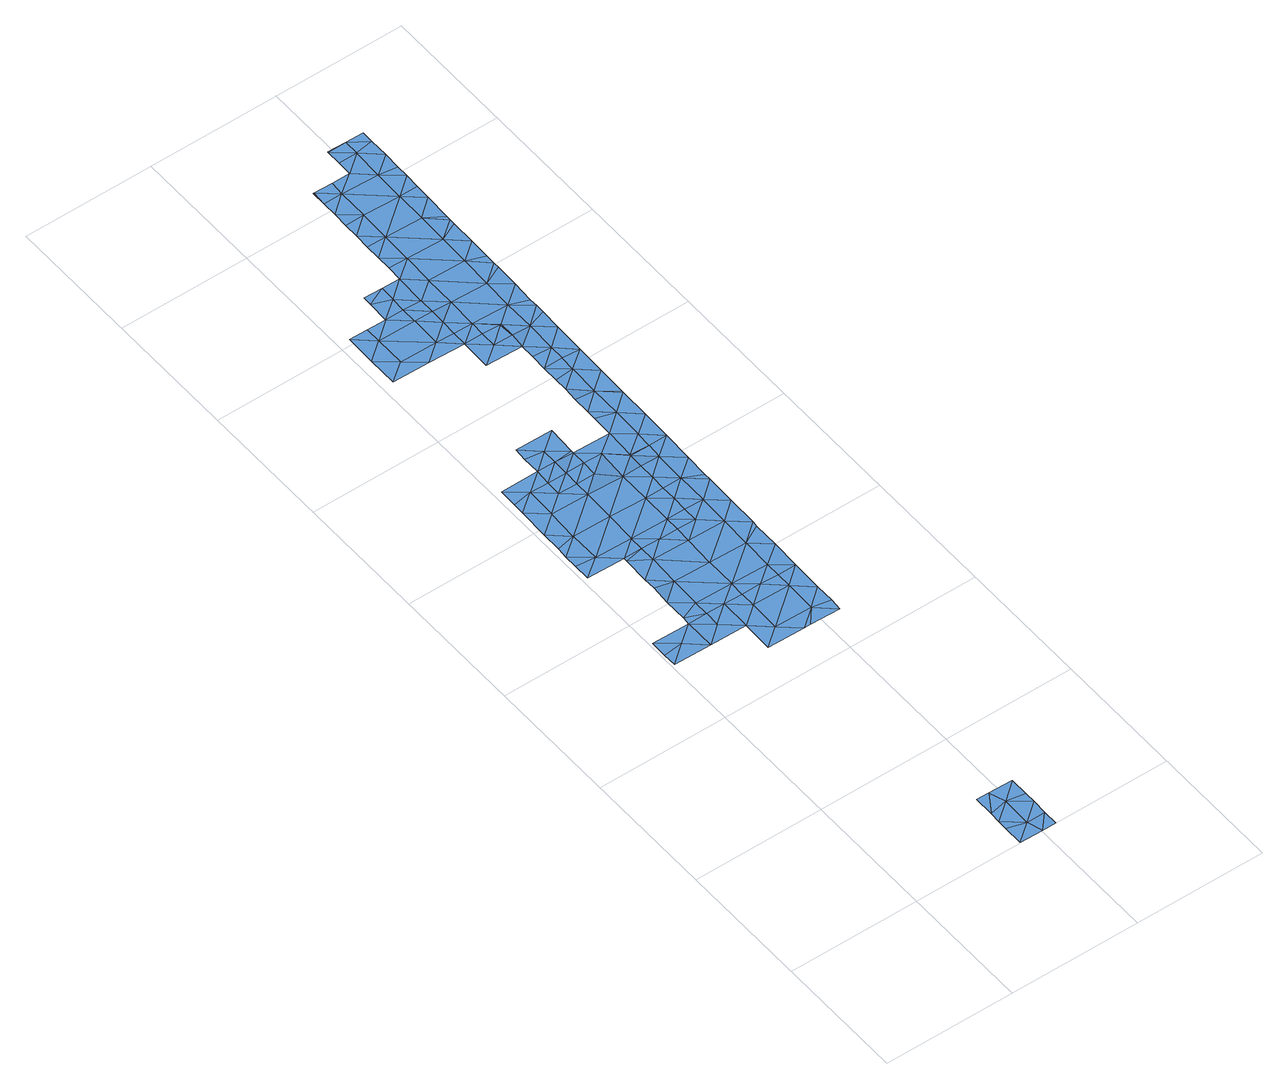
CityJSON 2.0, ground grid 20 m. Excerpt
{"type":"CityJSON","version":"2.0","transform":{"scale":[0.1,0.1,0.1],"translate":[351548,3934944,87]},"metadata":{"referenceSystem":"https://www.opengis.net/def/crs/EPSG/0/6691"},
"CityObjects":{
"waterbody1":{"type":"WaterBody","attributes":{"name":"3","class":"1140","function":"1","WaterBodyRiverFloodingRiskAttribute.description":"2","WaterBodyRiverFloodingRiskAttribute.rankOrg":"1","WaterBodyRiverFloodingRiskAttribute.adminType":"2","WaterBodyRiverFloodingRiskAttribute.scale":"L2"},"geometry":[{"type":"MultiSurface","lod":"1","boundaries":[[[0,1,2]],[[3,4,1]],[[3,1,0]],[[5,6,7]],[[8,9,6]],[[10,7,11]],[[10,5,7]],[[11,3,0]],[[9,12,7]],[[3,7,12]],[[11,7,3]],[[3,13,4]],[[13,3,12]],[[9,7,6]]]}]},
"waterbody2":{"type":"WaterBody","attributes":{"name":"3","class":"1140","function":"1","WaterBodyRiverFloodingRiskAttribute.description":"2","WaterBodyRiverFloodingRiskAttribute.rankOrg":"1","WaterBodyRiverFloodingRiskAttribute.adminType":"2","WaterBodyRiverFloodingRiskAttribute.scale":"L2"},"geometry":[{"type":"MultiSurface","lod":"1","boundaries":[[[14,15,16]],[[14,17,15]],[[18,15,17]],[[19,20,17]],[[21,20,22]],[[17,20,18]],[[23,21,22]],[[19,17,14]],[[16,24,14]],[[24,16,25]],[[20,19,22]],[[26,27,28]],[[19,27,26]],[[26,22,19]],[[28,29,26]],[[30,29,28]],[[31,25,16]],[[29,30,32]],[[16,15,31]],[[33,29,32]],[[29,33,34]],[[35,34,36]],[[22,26,35]],[[26,29,35]],[[35,23,22]],[[37,23,35]],[[36,37,35]],[[35,29,34]]]}]},
"waterbody3":{"type":"WaterBody","attributes":{"name":"3","class":"1140","function":"1","WaterBodyRiverFloodingRiskAttribute.description":"2","WaterBodyRiverFloodingRiskAttribute.rankOrg":"2","WaterBodyRiverFloodingRiskAttribute.adminType":"2","WaterBodyRiverFloodingRiskAttribute.scale":"L2"},"geometry":[{"type":"MultiSurface","lod":"1","boundaries":[[[38,39,40]],[[41,42,38]],[[42,43,38]],[[44,43,42]],[[45,40,46]],[[40,45,38]],[[43,39,38]],[[41,38,45]]]}]},
"waterbody4":{"type":"WaterBody","attributes":{"name":"3","class":"1140","function":"1","WaterBodyRiverFloodingRiskAttribute.description":"2","WaterBodyRiverFloodingRiskAttribute.rankOrg":"2","WaterBodyRiverFloodingRiskAttribute.adminType":"2","WaterBodyRiverFloodingRiskAttribute.scale":"L2"},"geometry":[{"type":"MultiSurface","lod":"1","boundaries":[[[47,48,49]],[[48,50,51]],[[50,52,51]],[[53,52,50]],[[53,54,52]],[[50,55,56]],[[56,57,50]],[[58,59,60]],[[61,62,63]],[[62,61,60]],[[61,64,60]],[[65,64,61]],[[50,48,55]],[[66,67,68]],[[69,66,68]],[[69,51,66]],[[51,69,70]],[[70,69,71]],[[71,69,23]],[[21,23,69]],[[18,20,68]],[[72,15,18]],[[72,18,68]],[[73,70,74]],[[70,73,49]],[[75,76,77]],[[76,75,61]],[[65,61,75]],[[76,61,63]],[[60,59,62]],[[78,60,64]],[[79,66,80]],[[52,80,66]],[[52,81,80]],[[81,54,82]],[[54,81,52]],[[57,53,50]],[[49,48,70]],[[69,20,21]],[[74,70,71]],[[51,70,48]],[[51,52,66]],[[20,69,68]],[[66,79,67]],[[72,68,67]],[[83,48,47]],[[55,48,83]],[[78,84,60]],[[84,83,60]],[[83,84,85]],[[58,60,83]],[[37,71,23]],[[37,36,71]],[[71,36,74]],[[85,55,83]],[[47,58,83]]]}]},
"waterbody5":{"type":"WaterBody","attributes":{"name":"3","class":"1140","function":"1","WaterBodyRiverFloodingRiskAttribute.description":"2","WaterBodyRiverFloodingRiskAttribute.rankOrg":"1","WaterBodyRiverFloodingRiskAttribute.adminType":"2","WaterBodyRiverFloodingRiskAttribute.scale":"L2"},"geometry":[{"type":"MultiSurface","lod":"1","boundaries":[[[44,86,87]],[[86,88,89]],[[88,86,90]],[[42,90,86]],[[90,42,41]],[[89,87,86]],[[42,86,44]]]}]},
"waterbody6":{"type":"WaterBody","attributes":{"name":"3","class":"1140","function":"1","WaterBodyRiverFloodingRiskAttribute.description":"2","WaterBodyRiverFloodingRiskAttribute.rankOrg":"1","WaterBodyRiverFloodingRiskAttribute.adminType":"2","WaterBodyRiverFloodingRiskAttribute.scale":"L2"},"geometry":[{"type":"MultiSurface","lod":"1","boundaries":[[[91,92,44]],[[43,44,92]],[[93,94,95]],[[54,53,96]],[[97,98,82]],[[99,98,97]],[[100,101,102]],[[100,97,101]],[[103,104,105]],[[104,103,106]],[[107,94,105]],[[107,108,94]],[[108,109,94]],[[110,111,106]],[[76,63,112]],[[77,76,112]],[[113,64,114]],[[95,94,109]],[[65,114,64]],[[115,103,93]],[[103,115,116]],[[110,117,112]],[[118,117,110]],[[116,118,110]],[[103,116,110]],[[93,103,94]],[[103,105,94]],[[65,75,114]],[[119,114,75]],[[43,92,39]],[[120,121,122]],[[120,92,121]],[[121,92,123]],[[123,92,91]],[[119,75,77]],[[119,77,117]],[[41,119,117]],[[45,119,41]],[[119,45,46]],[[40,39,124]],[[124,39,120]],[[124,120,101]],[[124,101,125]],[[125,101,97]],[[114,125,113]],[[103,110,106]],[[111,110,112]],[[111,112,63]],[[117,77,112]],[[119,46,114]],[[46,124,114]],[[46,40,124]],[[39,92,120]],[[120,122,101]],[[124,125,114]],[[97,96,125]],[[122,102,101]],[[99,97,100]],[[82,96,97]],[[54,96,82]],[[125,96,113]],[[78,64,113]],[[113,84,78]],[[84,113,126]],[[96,126,113]],[[126,96,53]],[[85,84,126]],[[55,85,126]],[[56,55,126]],[[126,57,56]],[[126,53,57]]]}]},
"waterbody7":{"type":"WaterBody","attributes":{"name":"3","class":"1140","function":"1","WaterBodyRiverFloodingRiskAttribute.description":"2","WaterBodyRiverFloodingRiskAttribute.rankOrg":"1","WaterBodyRiverFloodingRiskAttribute.adminType":"2","WaterBodyRiverFloodingRiskAttribute.scale":"L2"},"geometry":[{"type":"MultiSurface","lod":"1","boundaries":[[[127,128,129]],[[130,127,129]],[[131,132,128]],[[133,134,135]],[[135,134,136]],[[137,138,139]],[[137,140,138]],[[141,142,132]],[[130,129,134]],[[136,134,139]],[[138,136,139]],[[129,132,134]],[[132,129,128]],[[132,131,141]],[[132,139,134]],[[139,132,142]],[[139,142,137]],[[133,130,134]]]}]},
"waterbody8":{"type":"WaterBody","attributes":{"name":"3","class":"1140","function":"1","WaterBodyRiverFloodingRiskAttribute.description":"2","WaterBodyRiverFloodingRiskAttribute.rankOrg":"1","WaterBodyRiverFloodingRiskAttribute.adminType":"2","WaterBodyRiverFloodingRiskAttribute.scale":"L2"},"geometry":[{"type":"MultiSurface","lod":"1","boundaries":[[[143,144,145]],[[146,147,131]],[[148,131,147]],[[147,146,149]],[[147,144,148]],[[144,147,145]],[[149,145,147]]]}]},
"waterbody9":{"type":"WaterBody","attributes":{"name":"3","class":"1140","function":"1","WaterBodyRiverFloodingRiskAttribute.description":"2","WaterBodyRiverFloodingRiskAttribute.rankOrg":"2","WaterBodyRiverFloodingRiskAttribute.adminType":"2","WaterBodyRiverFloodingRiskAttribute.scale":"L2"},"geometry":[{"type":"MultiSurface","lod":"1","boundaries":[[[150,151,152]],[[151,153,152]],[[154,155,156]],[[157,155,158]],[[151,159,153]],[[159,151,160]],[[160,151,161]],[[158,155,154]],[[150,161,151]],[[162,152,153]],[[162,153,163]],[[162,163,164]],[[140,165,166]],[[165,167,168]],[[167,169,168]],[[145,170,143]],[[145,149,170]],[[171,170,149]],[[172,171,149]],[[171,172,109]],[[109,108,171]],[[108,107,171]],[[170,169,143]],[[173,174,175]],[[174,173,176]],[[177,165,168]],[[177,168,178]],[[137,167,140]],[[140,166,175]],[[160,161,179]],[[166,173,175]],[[167,165,140]],[[180,159,160]],[[181,180,160]],[[168,182,178]],[[168,183,182]],[[168,169,183]],[[171,184,170]],[[184,171,107]],[[185,154,186]],[[187,154,185]],[[154,187,158]],[[188,158,187]],[[189,153,186]],[[190,181,191]],[[192,166,193]],[[194,185,186]],[[194,186,195]],[[159,195,186]],[[153,159,186]],[[196,163,153]],[[196,153,189]],[[184,197,170]],[[197,198,170]],[[199,169,198]],[[199,183,169]],[[200,181,190]],[[200,180,181]],[[201,180,200]],[[202,180,201]],[[180,202,159]],[[202,203,159]],[[166,165,193]],[[156,189,154]],[[186,154,189]],[[167,204,169]],[[142,204,167]],[[142,141,204]],[[141,131,204]],[[131,148,204]],[[148,144,204]],[[144,143,204]],[[138,140,175]],[[136,138,175]],[[136,175,174]],[[137,142,167]],[[143,169,204]],[[177,193,165]],[[181,193,177]],[[181,160,193]],[[193,160,205]],[[179,205,160]],[[193,205,192]],[[203,195,159]],[[191,181,177]],[[177,206,191]],[[206,177,178]],[[170,198,169]]]}]}
},
"vertices":[
[168,63,3],[187,93,3],[168,93,3],[196,69,3],[224,92,3],[167,1,3],[202,0,3],[195,23,3],[223,0,3],[223,23,3],[167,31,3],[167,46,3],[224,46,3],[224,64,3],
[62,511,3],[62,557,3],[34,535,3],[90,534,3],[91,557,3],[118,510,3],[119,557,3],[147,556,3],[147,533,3],[176,556,3],[5,512,3],[5,532,3],[146,486,3],[117,463,3],[174,462,3],[203,485,3],[184,462,3],[5,558,3],[230,461,3],[231,479,3],[231,508,3],[204,532,3],[232,555,3],[204,555,3],
[96,857,5],[67,835,5],[95,834,5],[124,879,5],[96,880,6],[67,857,5],[68,880,6],[124,857,5],[123,834,5],
[234,693,4],[206,670,4],[234,647,3],[149,671,4],[148,625,3],[93,672,4],[121,695,4],[93,696,4],[178,694,4],[150,695,4],[122,695,4],[235,739,4],[235,749,4],[207,763,3],[208,809,3],[236,785,4],[237,832,4],[180,786,3],[180,810,3],[92,626,3],[63,603,3],[91,580,3],[148,579,3],[205,624,3],[204,578,3],[63,569,3],[233,638,3],[233,600,3],[180,832,4],[209,832,4],[180,833,4],[179,763,3],[64,632,4],[64,650,4],[65,690,4],[65,696,4],[207,716,4],[179,740,4],[178,717,4],
[96,903,6],[68,907,6],[125,926,6],[69,927,6],[124,883,5],
[11,881,5],[39,858,5],[183,972,6],[211,994,6],[183,992,6],[93,718,4],[37,719,4],[8,697,4],[8,722,4],[8,743,4],[37,765,4],[9,759,4],[210,948,5],[238,927,5],[239,971,5],[238,924,5],[240,1016,5],[212,1017,6],[183,1017,6],[210,901,5],[237,877,5],[209,855,5],[151,763,3],[151,810,3],[182,951,5],[182,925,5],[181,878,5],[182,910,5],[152,856,5],[38,812,5],[10,836,5],[9,789,5],[10,853,5],[95,811,5],[94,764,5],[150,717,4],
[15,1113,8],[72,1112,8],[44,1135,8],[15,1158,8],[128,1111,7],[100,1134,8],[16,1205,8],[44,1181,8],[44,1205,8],[73,1204,8],[129,1180,8],[101,1204,8],[101,1180,8],[129,1203,8],[128,1134,7],[129,1157,7],
[185,1110,7],[184,1110,7],[185,1087,7],[127,1065,7],[156,1087,7],[156,1111,7],[184,1064,6],
[132,1365,8],[161,1365,8],[133,1388,8],[161,1411,8],[219,1456,8],[191,1479,8],[191,1456,8],[191,1480,8],[219,1479,8],[217,1364,7],[160,1318,8],[132,1342,8],[133,1411,8],[134,1434,8],[133,1434,8],[158,1226,7],[130,1250,8],[158,1179,7],[214,1178,6],[213,1132,6],[213,1086,6],[212,1040,6],[184,1042,6],[102,1250,8],[74,1237,8],[102,1227,8],[74,1251,8],[215,1225,7],[243,1201,6],[131,1319,8],[217,1317,7],[216,1271,7],[243,1192,6],[242,1155,6],[240,1063,6],[247,1432,7],[218,1410,7],[247,1461,7],[247,1479,7],[190,1433,8],[244,1285,6],[244,1248,6],[131,1273,8],[159,1272,8],[246,1406,7],[246,1387,7],[162,1433,8],[241,1095,6],[241,1109,6],[241,1122,6],[244,1293,6],[244,1301,6],[245,1340,7],[245,1364,7],[157,1133,7],[131,1295,8],[243,1216,6]
]}
